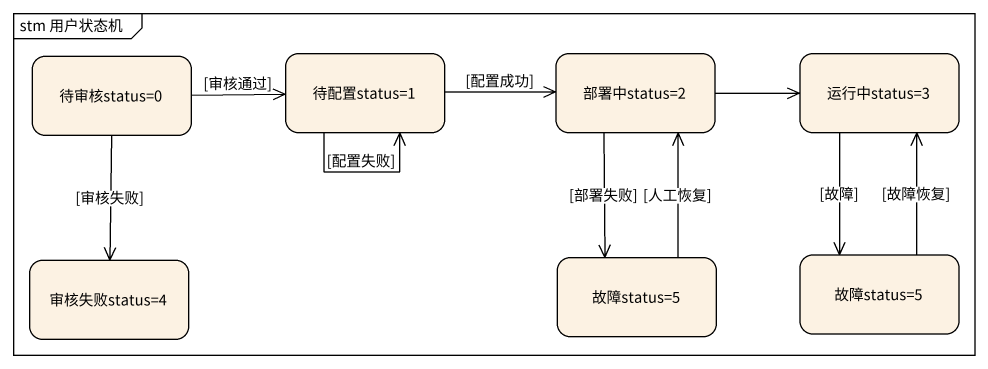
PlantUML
@startuml
mainframe stm 用户状态机
hide empty description
state "待审核status=0" as 待审核status_0
state "待配置status=1" as 待配置status_1
state "部署中status=2" as 部署中status_2
state "运行中status=3" as 运行中status_3
state "故障status=5" as 故障status_5
state "故障status=5" as 故障status_5_2
state "审核失败status=4" as 审核失败status_4
待审核status_0 -right-> 待配置status_1 : [审核通过]
待审核status_0 --> 审核失败status_4 : [审核失败]
待配置status_1 --> 待配置status_1 : [配置失败]
待配置status_1 -right-> 部署中status_2 : [配置成功]
部署中status_2 -right-> 运行中status_3
部署中status_2 --> 故障status_5 : [部署失败]
运行中status_3 --> 故障status_5_2 : [故障]
故障status_5 -up-> 部署中status_2 : [人工恢复]
故障status_5_2 -up-> 运行中status_3 : [故障恢复]
@enduml
